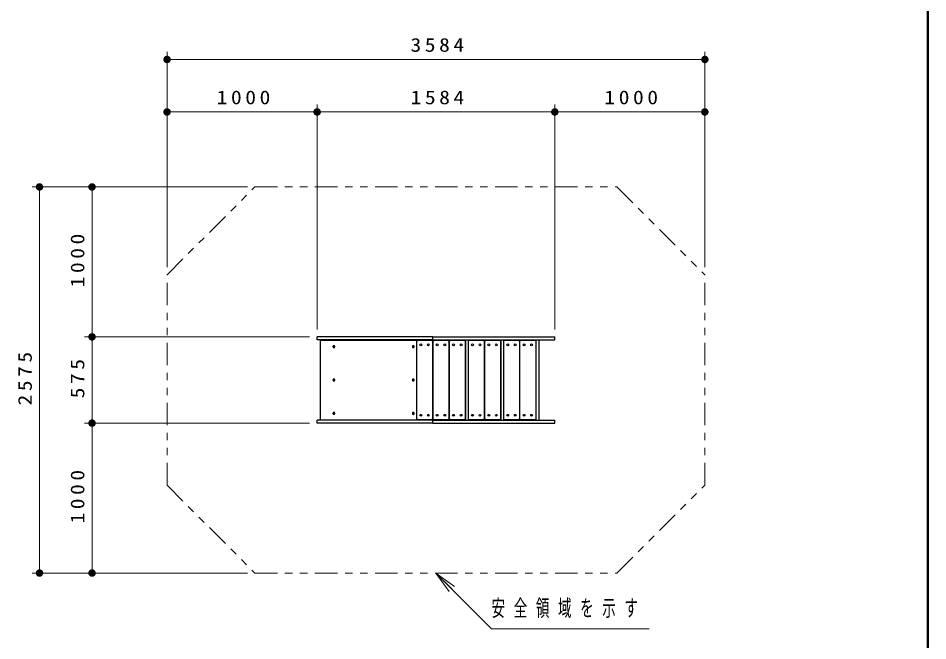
# Model space of a CAD drawing. Units: millimetres on the paper, with parts at other scales. Extents: x -385 to 0, y -19 to 267.
# Drawn here: x -121.2 to 0, y 77.8 to 160.8 of the extents above; entities that cross this region are included whole.
import ezdxf

# ---------------------------------------------------------------- set-up
doc = ezdxf.new("R2010")
doc.units = ezdxf.units.MM
doc.linetypes.add('USER3', pattern=[8, 3, -1, 1, -1, 1, -1])
doc.layers.add('1_50', color=7, linetype='Continuous', lineweight=25)
doc.layers.add('LY_3', color=7, linetype='Continuous', lineweight=13)
doc.styles.add('ＭＳ ゴシック', font='')
doc.styles.get('ＭＳ ゴシック').set_extended_font_data('MS Gothic')

# ---------------------------------------------------------------- blocks, each defined once
blk = doc.blocks.new('filled_dot')
at = {"color": 0, "linetype": 'Continuous', "lineweight": -2, "const_width": 1.25}
blk.add_lwpolyline([(-0.625, 0, 1), (0.625, 0, 1)], format="xyb", close=True, dxfattribs=at)

msp = doc.modelspace()

# ---------------------------------------------------------------- linework, layer by layer
at = {"layer": '1_50', "lineweight": 13}
for p, q in [((-101.392, 127.571), (-101.392, 156.287)), ((-101.392, 155.287), (-29.714, 155.287)), ((-29.714, 127.571), (-29.714, 156.287)), ((-101.392, 127.571), (-101.392, 149.287)), ((-81.392, 119.287), (-81.392, 149.287)), ((-49.714, 119.287), (-49.714, 149.287)), ((-101.392, 148.287), (-81.392, 148.287)), ((-81.392, 148.287), (-49.714, 148.287)), ((-29.714, 148.287), (-49.714, 148.287)), ((-90.677, 138.287), (-119.392, 138.287)), ((-118.392, 86.787), (-118.392, 138.287)), ((-111.392, 118.287), (-111.392, 138.287)), ((-82.392, 118.287), (-112.392, 118.287)), ((-111.392, 106.787), (-111.392, 118.287)), ((-82.392, 106.787), (-112.392, 106.787)), ((-111.392, 106.787), (-111.392, 86.787)), ((-90.677, 86.787), (-119.392, 86.787)), ((-65.553, 86.787), (-63.435, 84.663)), ((-65.553, 86.787), (-63.081, 85.016)), ((-63.789, 84.31), (-65.553, 86.787))]:
    msp.add_line(p, q, dxfattribs=at)
at = {"layer": '1_50', "color": 70, "linetype": 'USER3', "lineweight": 13}
for p, q in [((-101.392, 126.571), (-89.677, 138.287)), ((-89.677, 138.287), (-41.43, 138.287)), ((-41.43, 138.287), (-29.714, 126.571)), ((-101.392, 98.503), (-101.392, 126.571)), ((-29.714, 98.503), (-29.714, 126.571)), ((-101.392, 98.503), (-89.677, 86.787)), ((-41.43, 86.787), (-29.714, 98.503)), ((-89.677, 86.787), (-41.43, 86.787))]:
    msp.add_line(p, q, dxfattribs=at)
at = {"layer": '1_50', "color": 4}
for p, q in [((-81.392, 117.907), (-81.392, 118.287)), ((-65.978, 118.287), (-81.392, 118.287)), ((-65.978, 117.907), (-81.392, 117.907)), ((-65.978, 117.907), (-65.978, 118.287)), ((-65.978, 117.907), (-65.978, 118.287)), ((-65.978, 107.167), (-81.392, 107.167)), ((-81.392, 106.787), (-81.392, 107.167)), ((-65.978, 106.787), (-81.392, 106.787)), ((-65.978, 106.787), (-65.978, 107.167)), ((-65.978, 106.787), (-65.978, 107.167))]:
    msp.add_line(p, q, dxfattribs=at)
at = {"layer": '1_50', "color": 2}
for p, q in [((-80.94, 107.237), (-80.94, 117.837)), ((-68.137, 117.837), (-68.137, 107.237)), ((-61.578, 107.167), (-61.578, 117.907)), ((-61.198, 107.167), (-61.198, 117.907)), ((-56.878, 107.167), (-56.878, 117.907)), ((-56.498, 107.167), (-56.498, 117.907)), ((-52.178, 107.167), (-52.178, 117.907)), ((-51.798, 107.167), (-51.798, 117.907))]:
    msp.add_line(p, q, dxfattribs=at)
at = {"layer": '1_50'}
for p, q in [((-80.94, 117.837), (-68.137, 117.837)), ((-80.94, 107.237), (-68.137, 107.237))]:
    msp.add_line(p, q, dxfattribs=at)
at = {"layer": '1_50', "color": 40}
for p, q in [((-68.118, 107.337), (-68.118, 117.737)), ((-68.018, 117.837), (-66.118, 117.837)), ((-66.018, 117.737), (-66.018, 107.337)), ((-65.938, 107.337), (-65.938, 117.737)), ((-65.838, 117.837), (-63.938, 117.837)), ((-63.838, 117.737), (-63.838, 107.337)), ((-63.758, 107.337), (-63.758, 117.737)), ((-63.658, 117.837), (-61.758, 117.837)), ((-61.658, 117.737), (-61.658, 107.337)), ((-61.138, 117.837), (-59.238, 117.837)), ((-59.138, 117.737), (-59.138, 107.337)), ((-59.058, 107.337), (-59.058, 117.737)), ((-58.958, 117.837), (-57.058, 117.837)), ((-56.958, 117.737), (-56.958, 107.337)), ((-56.438, 117.837), (-54.538, 117.837)), ((-54.438, 117.737), (-54.438, 107.337)), ((-54.358, 107.337), (-54.358, 117.737)), ((-54.258, 117.837), (-52.358, 117.837)), ((-52.258, 117.737), (-52.258, 107.337)), ((-66.118, 107.237), (-68.018, 107.237)), ((-63.938, 107.237), (-65.838, 107.237)), ((-61.758, 107.237), (-63.658, 107.237)), ((-59.238, 107.237), (-61.138, 107.237)), ((-57.058, 107.237), (-58.958, 107.237)), ((-54.538, 107.237), (-56.438, 107.237)), ((-52.358, 107.237), (-54.258, 107.237))]:
    msp.add_line(p, q, dxfattribs=at)
at = {"layer": '1_50', "color": 1}
for p, q in [((-65.978, 118.287), (-49.714, 118.287)), ((-65.978, 117.907), (-65.978, 118.287)), ((-65.978, 117.907), (-49.714, 117.907)), ((-49.714, 117.907), (-49.714, 118.287)), ((-65.978, 107.167), (-49.714, 107.167)), ((-65.978, 106.787), (-65.978, 107.167)), ((-65.978, 106.787), (-49.714, 106.787)), ((-49.714, 106.787), (-49.714, 107.167))]:
    msp.add_line(p, q, dxfattribs=at)
at = {"layer": '1_50'}
for points in [[(-79.161, 116.857), (-79.151, 116.858), (-79.141, 116.859), (-79.13, 116.861), (-79.121, 116.865), (-79.111, 116.869), (-79.102, 116.874), (-79.093, 116.881), (-79.085, 116.887), (-79.077, 116.895), (-79.07, 116.903), (-79.063, 116.912), (-79.058, 116.922), (-79.053, 116.932), (-79.049, 116.943), (-79.046, 116.953), (-79.044, 116.964), (-79.042, 116.976), (-79.042, 116.987), (-79.042, 116.998), (-79.044, 117.01), (-79.046, 117.021), (-79.049, 117.031), (-79.053, 117.042), (-79.058, 117.052), (-79.063, 117.062), (-79.07, 117.071), (-79.077, 117.079), (-79.085, 117.087), (-79.093, 117.094), (-79.102, 117.1), (-79.111, 117.105), (-79.121, 117.109), (-79.13, 117.113), (-79.141, 117.115), (-79.151, 117.117), (-79.161, 117.117), (-79.172, 117.117), (-79.182, 117.115), (-79.192, 117.113), (-79.202, 117.109), (-79.212, 117.105), (-79.221, 117.1), (-79.23, 117.094), (-79.238, 117.087), (-79.246, 117.079), (-79.253, 117.071), (-79.259, 117.062), (-79.265, 117.052), (-79.27, 117.042), (-79.274, 117.031), (-79.277, 117.021), (-79.279, 117.01), (-79.281, 116.998), (-79.281, 116.987), (-79.281, 116.976), (-79.279, 116.964), (-79.277, 116.953), (-79.274, 116.943), (-79.27, 116.932), (-79.265, 116.922), (-79.259, 116.912), (-79.253, 116.903), (-79.246, 116.895), (-79.238, 116.887), (-79.23, 116.881), (-79.221, 116.874), (-79.212, 116.869), (-79.202, 116.865), (-79.192, 116.861), (-79.182, 116.859), (-79.172, 116.858)], [(-68.576, 116.857), (-68.565, 116.858), (-68.555, 116.859), (-68.545, 116.861), (-68.535, 116.865), (-68.525, 116.869), (-68.516, 116.874), (-68.507, 116.881), (-68.499, 116.887), (-68.491, 116.895), (-68.484, 116.903), (-68.478, 116.912), (-68.472, 116.922), (-68.467, 116.932), (-68.463, 116.943), (-68.46, 116.953), (-68.458, 116.964), (-68.456, 116.976), (-68.456, 116.987), (-68.456, 116.998), (-68.458, 117.01), (-68.46, 117.021), (-68.463, 117.031), (-68.467, 117.042), (-68.472, 117.052), (-68.478, 117.062), (-68.484, 117.071), (-68.491, 117.079), (-68.499, 117.087), (-68.507, 117.094), (-68.516, 117.1), (-68.525, 117.105), (-68.535, 117.109), (-68.545, 117.113), (-68.555, 117.115), (-68.565, 117.117), (-68.576, 117.117), (-68.586, 117.117), (-68.596, 117.115), (-68.607, 117.113), (-68.617, 117.109), (-68.626, 117.105), (-68.636, 117.1), (-68.644, 117.094), (-68.653, 117.087), (-68.66, 117.079), (-68.667, 117.071), (-68.674, 117.062), (-68.679, 117.052), (-68.684, 117.042), (-68.688, 117.031), (-68.691, 117.021), (-68.694, 117.01), (-68.695, 116.998), (-68.695, 116.987), (-68.695, 116.976), (-68.694, 116.964), (-68.691, 116.953), (-68.688, 116.943), (-68.684, 116.932), (-68.679, 116.922), (-68.674, 116.912), (-68.667, 116.903), (-68.66, 116.895), (-68.653, 116.887), (-68.644, 116.881), (-68.636, 116.874), (-68.626, 116.869), (-68.617, 116.865), (-68.607, 116.861), (-68.596, 116.859), (-68.586, 116.858)], [(-79.161, 112.407), (-79.151, 112.408), (-79.141, 112.409), (-79.13, 112.411), (-79.121, 112.415), (-79.111, 112.419), (-79.102, 112.424), (-79.093, 112.431), (-79.085, 112.437), (-79.077, 112.445), (-79.07, 112.453), (-79.063, 112.462), (-79.058, 112.472), (-79.053, 112.482), (-79.049, 112.493), (-79.046, 112.503), (-79.044, 112.514), (-79.042, 112.526), (-79.042, 112.537), (-79.042, 112.548), (-79.044, 112.56), (-79.046, 112.571), (-79.049, 112.581), (-79.053, 112.592), (-79.058, 112.602), (-79.063, 112.612), (-79.07, 112.621), (-79.077, 112.629), (-79.085, 112.637), (-79.093, 112.644), (-79.102, 112.65), (-79.111, 112.655), (-79.121, 112.659), (-79.13, 112.663), (-79.141, 112.665), (-79.151, 112.667), (-79.161, 112.667), (-79.172, 112.667), (-79.182, 112.665), (-79.192, 112.663), (-79.202, 112.659), (-79.212, 112.655), (-79.221, 112.65), (-79.23, 112.644), (-79.238, 112.637), (-79.246, 112.629), (-79.253, 112.621), (-79.259, 112.612), (-79.265, 112.602), (-79.27, 112.592), (-79.274, 112.581), (-79.277, 112.571), (-79.279, 112.56), (-79.281, 112.548), (-79.281, 112.537), (-79.281, 112.526), (-79.279, 112.514), (-79.277, 112.503), (-79.274, 112.493), (-79.27, 112.482), (-79.265, 112.472), (-79.259, 112.462), (-79.253, 112.453), (-79.246, 112.445), (-79.238, 112.437), (-79.23, 112.431), (-79.221, 112.424), (-79.212, 112.419), (-79.202, 112.415), (-79.192, 112.411), (-79.182, 112.409), (-79.172, 112.408)], [(-68.576, 112.407), (-68.565, 112.408), (-68.555, 112.409), (-68.545, 112.411), (-68.535, 112.415), (-68.525, 112.419), (-68.516, 112.424), (-68.507, 112.431), (-68.499, 112.437), (-68.491, 112.445), (-68.484, 112.453), (-68.478, 112.462), (-68.472, 112.472), (-68.467, 112.482), (-68.463, 112.493), (-68.46, 112.503), (-68.458, 112.514), (-68.456, 112.526), (-68.456, 112.537), (-68.456, 112.548), (-68.458, 112.56), (-68.46, 112.571), (-68.463, 112.581), (-68.467, 112.592), (-68.472, 112.602), (-68.478, 112.612), (-68.484, 112.621), (-68.491, 112.629), (-68.499, 112.637), (-68.507, 112.644), (-68.516, 112.65), (-68.525, 112.655), (-68.535, 112.659), (-68.545, 112.663), (-68.555, 112.665), (-68.565, 112.667), (-68.576, 112.667), (-68.586, 112.667), (-68.596, 112.665), (-68.607, 112.663), (-68.617, 112.659), (-68.626, 112.655), (-68.636, 112.65), (-68.644, 112.644), (-68.653, 112.637), (-68.66, 112.629), (-68.667, 112.621), (-68.674, 112.612), (-68.679, 112.602), (-68.684, 112.592), (-68.688, 112.581), (-68.691, 112.571), (-68.694, 112.56), (-68.695, 112.548), (-68.695, 112.537), (-68.695, 112.526), (-68.694, 112.514), (-68.691, 112.503), (-68.688, 112.493), (-68.684, 112.482), (-68.679, 112.472), (-68.674, 112.462), (-68.667, 112.453), (-68.66, 112.445), (-68.653, 112.437), (-68.644, 112.431), (-68.636, 112.424), (-68.626, 112.419), (-68.617, 112.415), (-68.607, 112.411), (-68.596, 112.409), (-68.586, 112.408)], [(-79.161, 107.957), (-79.151, 107.958), (-79.141, 107.959), (-79.13, 107.961), (-79.121, 107.965), (-79.111, 107.969), (-79.102, 107.974), (-79.093, 107.981), (-79.085, 107.987), (-79.077, 107.995), (-79.07, 108.003), (-79.063, 108.012), (-79.058, 108.022), (-79.053, 108.032), (-79.049, 108.043), (-79.046, 108.053), (-79.044, 108.064), (-79.042, 108.076), (-79.042, 108.087), (-79.042, 108.098), (-79.044, 108.11), (-79.046, 108.121), (-79.049, 108.131), (-79.053, 108.142), (-79.058, 108.152), (-79.063, 108.162), (-79.07, 108.171), (-79.077, 108.179), (-79.085, 108.187), (-79.093, 108.194), (-79.102, 108.2), (-79.111, 108.205), (-79.121, 108.209), (-79.13, 108.213), (-79.141, 108.215), (-79.151, 108.217), (-79.161, 108.217), (-79.172, 108.217), (-79.182, 108.215), (-79.192, 108.213), (-79.202, 108.209), (-79.212, 108.205), (-79.221, 108.2), (-79.23, 108.194), (-79.238, 108.187), (-79.246, 108.179), (-79.253, 108.171), (-79.259, 108.162), (-79.265, 108.152), (-79.27, 108.142), (-79.274, 108.131), (-79.277, 108.121), (-79.279, 108.11), (-79.281, 108.098), (-79.281, 108.087), (-79.281, 108.076), (-79.279, 108.064), (-79.277, 108.053), (-79.274, 108.043), (-79.27, 108.032), (-79.265, 108.022), (-79.259, 108.012), (-79.253, 108.003), (-79.246, 107.995), (-79.238, 107.987), (-79.23, 107.981), (-79.221, 107.974), (-79.212, 107.969), (-79.202, 107.965), (-79.192, 107.961), (-79.182, 107.959), (-79.172, 107.958)], [(-68.576, 107.957), (-68.565, 107.958), (-68.555, 107.959), (-68.545, 107.961), (-68.535, 107.965), (-68.525, 107.969), (-68.516, 107.974), (-68.507, 107.981), (-68.499, 107.987), (-68.491, 107.995), (-68.484, 108.003), (-68.478, 108.012), (-68.472, 108.022), (-68.467, 108.032), (-68.463, 108.043), (-68.46, 108.053), (-68.458, 108.064), (-68.456, 108.076), (-68.456, 108.087), (-68.456, 108.098), (-68.458, 108.11), (-68.46, 108.121), (-68.463, 108.131), (-68.467, 108.142), (-68.472, 108.152), (-68.478, 108.162), (-68.484, 108.171), (-68.491, 108.179), (-68.499, 108.187), (-68.507, 108.194), (-68.516, 108.2), (-68.525, 108.205), (-68.535, 108.209), (-68.545, 108.213), (-68.555, 108.215), (-68.565, 108.217), (-68.576, 108.217), (-68.586, 108.217), (-68.596, 108.215), (-68.607, 108.213), (-68.617, 108.209), (-68.626, 108.205), (-68.636, 108.2), (-68.644, 108.194), (-68.653, 108.187), (-68.66, 108.179), (-68.667, 108.171), (-68.674, 108.162), (-68.679, 108.152), (-68.684, 108.142), (-68.688, 108.131), (-68.691, 108.121), (-68.694, 108.11), (-68.695, 108.098), (-68.695, 108.087), (-68.695, 108.076), (-68.694, 108.064), (-68.691, 108.053), (-68.688, 108.043), (-68.684, 108.032), (-68.679, 108.022), (-68.674, 108.012), (-68.667, 108.003), (-68.66, 107.995), (-68.653, 107.987), (-68.644, 107.981), (-68.636, 107.974), (-68.626, 107.969), (-68.617, 107.965), (-68.607, 107.961), (-68.596, 107.959), (-68.586, 107.958)]]:
    msp.add_lwpolyline(points, close=True, dxfattribs=at)
at = {"layer": '1_50', "lineweight": 13}
msp.add_lwpolyline([(-65.553, 86.787), (-58.143, 79.358), (-37.143, 79.358)], dxfattribs=at)
at = {"layer": '1_50'}
for centre in [(-67.568, 117.237), (-66.568, 117.237), (-65.388, 117.237), (-64.388, 117.237), (-63.208, 117.237), (-62.208, 117.237), (-60.688, 117.237), (-59.688, 117.237), (-58.508, 117.237), (-57.508, 117.237), (-55.988, 117.237), (-54.988, 117.237), (-53.808, 117.237), (-52.808, 117.237), (-67.568, 107.837), (-66.568, 107.837), (-65.388, 107.837), (-64.388, 107.837), (-63.208, 107.837), (-62.208, 107.837), (-60.688, 107.837), (-59.688, 107.837), (-58.508, 107.837), (-57.508, 107.837), (-55.988, 107.837), (-54.988, 107.837), (-53.808, 107.837), (-52.808, 107.837)]:
    msp.add_circle(centre, 0.12, dxfattribs=at)
at = {"layer": '1_50', "color": 40}
for centre, start, end in [((-68.018, 117.737), 90, 180), ((-66.118, 117.737), 0, 90), ((-65.838, 117.737), 90, 180), ((-63.938, 117.737), 0, 90), ((-63.658, 117.737), 90, 180), ((-61.758, 117.737), 0, 90), ((-61.138, 117.737), 90, 126.8699), ((-59.238, 117.737), 0, 90), ((-58.958, 117.737), 90, 180), ((-57.058, 117.737), 0, 90), ((-56.438, 117.737), 90, 126.8699), ((-54.538, 117.737), 0, 90), ((-54.258, 117.737), 90, 180), ((-52.358, 117.737), 0, 90), ((-68.018, 107.337), 180, 270), ((-66.118, 107.337), 270, 0), ((-65.838, 107.337), 180, 270), ((-63.938, 107.337), 270, 0), ((-63.658, 107.337), 180, 270), ((-61.758, 107.337), 270, 0), ((-61.138, 107.337), 233.1301, 270), ((-59.238, 107.337), 270, 0), ((-58.958, 107.337), 180, 270), ((-57.058, 107.337), 270, 0), ((-56.438, 107.337), 233.1301, 270), ((-54.538, 107.337), 270, 0), ((-54.258, 107.337), 180, 270), ((-52.358, 107.337), 270, 0)]:
    msp.add_arc(centre, 0.1, start, end, dxfattribs=at)
at = {"layer": 'LY_3', "lineweight": 50}
msp.add_line((0, 0), (0, 267), dxfattribs=at)

# ---------------------------------------------------------------- block references
at = {"layer": '1_50', "lineweight": 13, "xscale": 0.4, "yscale": 0.4}
for p in [(-101.392, 155.287), (-101.392, 148.287), (-81.392, 148.287), (-49.714, 148.287)]:
    msp.add_blockref('filled_dot', p, dxfattribs=at)
for p, rotation in [((-29.714, 155.287), 180), ((-81.392, 148.287), 180), ((-49.714, 148.287), 180), ((-29.714, 148.287), 180), ((-118.392, 138.287), 270), ((-111.392, 138.287), 270), ((-111.392, 118.287), 270), ((-111.392, 118.287), 90), ((-111.392, 106.787), 90), ((-111.392, 106.787), 270), ((-118.392, 86.787), 90), ((-111.392, 86.787), 90)]:
    msp.add_blockref('filled_dot', p, dxfattribs=dict(at, rotation=rotation))

# ---------------------------------------------------------------- texts
at = {"layer": '1_50', "style": 'ＭＳ ゴシック'}
for s, insert, char_height, attachment_point in [('\\T1.33;\\W1.15;3584', (-65.137, 156.287), 1.833, 8), ('\\T1.33;\\W1.15;1000', (-90.971, 149.287), 1.833, 8), ('\\T1.33;\\W1.15;1584', (-65.125, 149.287), 1.833, 8), ('\\T1.33;\\W1.15;1000', (-39.293, 149.287), 1.833, 8), ('\\T1.64;\\W0.6;安全領域を示す', (-58.143, 82.008), 2.199, 4)]:
    msp.add_mtext(s, dxfattribs=dict(at, insert=insert, char_height=char_height, attachment_point=attachment_point))
at = {"layer": '1_50', "char_height": 1.833, "attachment_point": 8, "rotation": 90, "style": 'ＭＳ ゴシック'}
for s, insert in [('\\T1.33;\\W1.15;1000', (-112.392, 128.708)), ('\\T1.33;\\W1.15;2575', (-119.392, 112.954)), ('\\T1.33;\\W1.15;575', (-112.392, 112.954)), ('\\T1.33;\\W1.15;1000', (-112.392, 97.208))]:
    msp.add_mtext(s, dxfattribs=dict(at, insert=insert))

doc.saveas('drawing.dxf')
